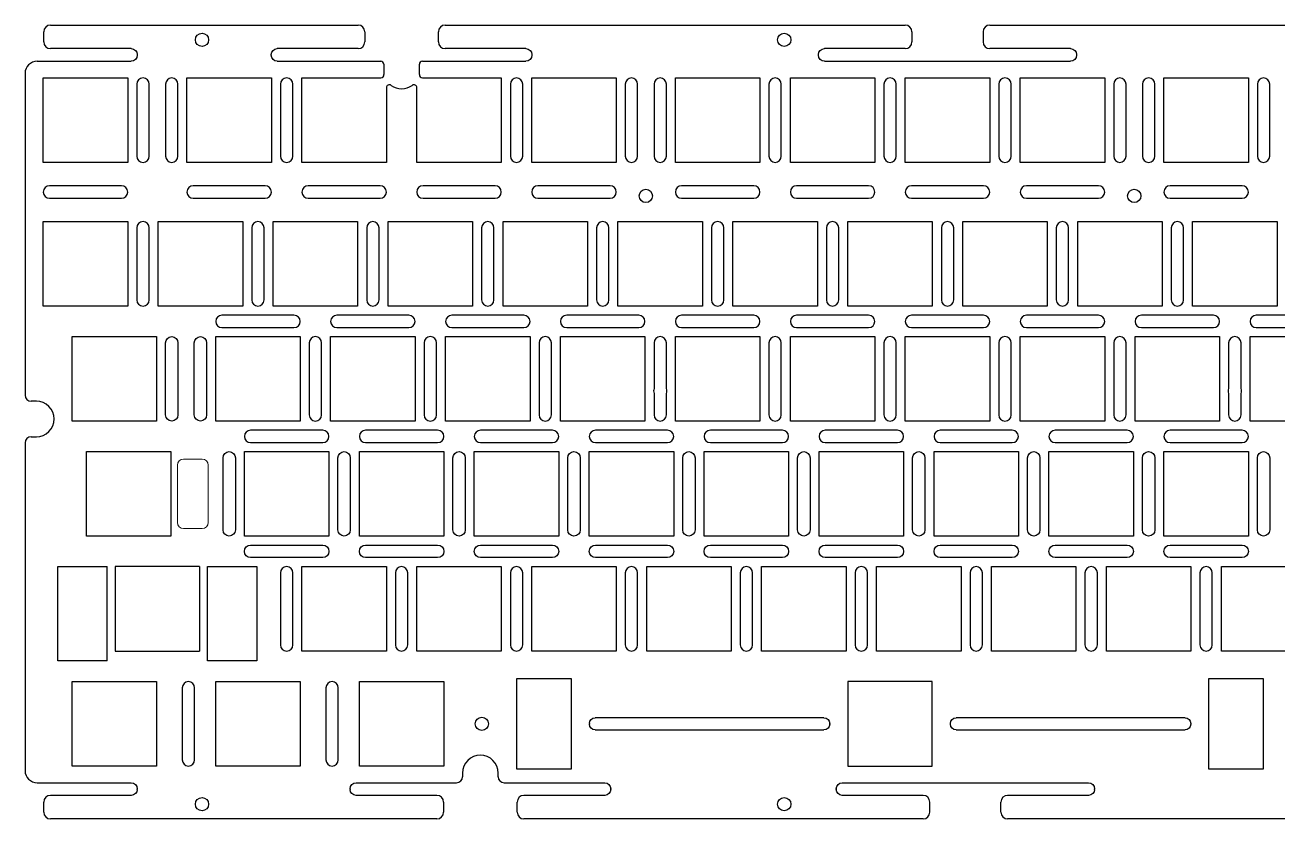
# Model space of a CAD drawing. Header units: millimetres. Extents: x 232 to 1078, y -277 to 130.
# Drawn here: x 728.2 to 935.9, y -59.4 to 72.1 of the extents above; entities that cross this region are included whole.
import ezdxf

# ---------------------------------------------------------------- set-up
doc = ezdxf.new("R2010")
doc.units = ezdxf.units.MM
doc.layers.add('1', color=7, linetype='Continuous')
doc.layers.add('40', color=7, linetype='Continuous')

msp = doc.modelspace()

# ---------------------------------------------------------------- linework, layer by layer
at = {"layer": '1', "color": 0}
for p, q in [((731.28346, 69.31322), (731.28346, 71.01322)), ((732.38346, 72.11322), (783.39533, 72.11322)), ((784.49533, 71.01322), (784.49533, 69.31322)), ((796.69536, 69.31322), (796.69536, 71.01322)), ((797.79536, 72.11322), (874.08292, 72.11322)), ((875.18292, 71.01322), (875.18292, 69.31322)), ((886.98292, 71.01322), (886.98292, 69.31322)), ((888.08292, 72.11322), (964.37048, 72.11322)), ((745.78346, 68.21322), (732.38346, 68.21322)), ((746.78346, 67.21322), (746.78346, 67.11322)), ((768.99533, 67.11322), (768.99533, 67.21322)), ((783.39533, 68.21322), (769.99533, 68.21322)), ((811.19536, 68.21322), (797.79536, 68.21322)), ((812.19536, 67.21322), (812.19536, 67.11322)), ((859.68292, 67.11322), (859.68292, 67.21322)), ((874.08292, 68.21322), (860.68292, 68.21322)), ((901.48292, 68.21322), (888.08292, 68.21322)), ((902.48292, 67.21322), (902.48292, 67.11322)), ((730.18351, 66.11322), (745.78346, 66.11322)), ((769.99533, 66.11322), (787.14533, 66.11322)), ((787.64533, 65.61322), (787.64533, 64.11422)), ((793.54533, 64.11422), (793.54533, 65.61322)), ((794.04533, 66.11322), (811.19536, 66.11322)), ((860.68292, 66.11322), (901.48292, 66.11322)), ((728.18351, 64.11322), (728.18351, 10.80666)), ((731.20807, 49.36322), (731.20807, 63.36322)), ((731.20807, 63.36322), (745.20762, 63.36322)), ((745.20762, 63.36322), (745.20762, 49.36322)), ((746.70791, 62.33742), (746.70791, 50.38822)), ((748.75791, 50.38822), (748.75791, 62.33742)), ((751.47034, 62.33742), (751.47034, 50.38822)), ((753.52034, 50.38822), (753.52034, 62.33742)), ((755.02062, 63.36322), (769.01992, 63.36322)), ((755.02062, 49.36322), (755.02062, 63.36322)), ((769.01992, 63.36322), (769.01992, 49.36322)), ((770.52033, 62.33742), (770.52033, 50.38822)), ((772.57033, 50.38822), (772.57033, 62.33742)), ((774.07062, 63.36322), (787.15447, 63.36322)), ((774.07062, 49.36322), (774.07062, 63.36322)), ((794.03619, 63.36322), (807.11992, 63.36322)), ((807.11992, 63.36322), (807.11992, 49.36322)), ((808.62033, 62.33742), (808.62033, 50.38822)), ((810.67033, 50.38822), (810.67033, 62.33742)), ((812.17062, 49.36322), (812.17062, 63.36322)), ((812.17062, 63.36322), (826.16992, 63.36322)), ((826.16992, 63.36322), (826.16992, 49.36322)), ((827.67033, 62.33742), (827.67033, 50.38822)), ((829.72033, 50.38822), (829.72033, 62.33742)), ((832.43276, 62.33742), (832.43276, 50.38822)), ((834.48276, 50.38822), (834.48276, 62.33742)), ((835.98342, 49.36322), (835.98342, 63.36322)), ((835.98342, 63.36322), (849.98242, 63.36322)), ((849.98242, 63.36322), (849.98242, 49.36322)), ((851.48298, 62.33742), (851.48298, 50.38822)), ((853.53298, 50.38822), (853.53298, 62.33742)), ((855.03342, 63.36322), (869.03242, 63.36322)), ((855.03342, 49.36322), (855.03342, 63.36322)), ((869.03242, 63.36322), (869.03242, 49.36322)), ((870.53298, 62.33742), (870.53298, 50.38822)), ((872.58298, 50.38822), (872.58298, 62.33742)), ((874.08342, 63.36322), (888.08242, 63.36322)), ((874.08342, 49.36322), (874.08342, 63.36322)), ((888.08242, 63.36322), (888.08242, 49.36322)), ((889.58298, 62.33742), (889.58298, 50.38822)), ((891.63298, 50.38822), (891.63298, 62.33742)), ((893.13342, 63.36322), (907.13242, 63.36322)), ((893.13342, 49.36322), (893.13342, 63.36322)), ((907.13242, 63.36322), (907.13242, 49.36322)), ((908.63298, 62.33742), (908.63298, 50.38822)), ((910.68298, 50.38822), (910.68298, 62.33742)), ((913.39541, 62.33742), (913.39541, 50.38822)), ((915.44541, 50.38822), (915.44541, 62.33742)), ((916.94542, 49.36322), (916.94542, 63.36322)), ((916.94542, 63.36322), (930.94542, 63.36322)), ((930.94542, 63.36322), (930.94542, 49.36322)), ((932.44548, 62.33742), (932.44548, 50.38822)), ((934.49548, 50.38822), (934.49548, 62.33742)), ((788.06992, 61.72133), (788.06992, 49.36322)), ((793.12062, 49.36322), (793.12062, 61.72124)), ((745.20762, 49.36322), (731.20807, 49.36322)), ((769.01992, 49.36322), (755.02062, 49.36322)), ((788.06992, 49.36322), (774.07062, 49.36322)), ((807.11992, 49.36322), (793.12062, 49.36322)), ((826.16992, 49.36322), (812.17062, 49.36322)), ((849.98242, 49.36322), (835.98342, 49.36322)), ((869.03242, 49.36322), (855.03342, 49.36322)), ((888.08242, 49.36322), (874.08342, 49.36322)), ((907.13242, 49.36322), (893.13342, 49.36322)), ((930.94542, 49.36322), (916.94542, 49.36322)), ((744.18246, 45.48242), (732.23326, 45.48242)), ((767.99488, 45.48242), (756.04568, 45.48242)), ((787.04488, 45.48242), (775.09568, 45.48242)), ((806.09488, 45.48242), (794.14568, 45.48242)), ((825.14488, 45.48242), (813.19568, 45.48242)), ((848.95753, 45.48242), (837.00833, 45.48242)), ((868.00753, 45.48242), (856.05833, 45.48242)), ((887.05753, 45.48242), (875.10833, 45.48242)), ((906.10753, 45.48242), (894.15833, 45.48242)), ((929.92003, 45.48242), (917.97083, 45.48242)), ((732.23326, 43.43242), (744.18246, 43.43242)), ((756.04568, 43.43242), (767.99488, 43.43242)), ((775.09568, 43.43242), (787.04488, 43.43242)), ((794.14568, 43.43242), (806.09488, 43.43242)), ((813.19568, 43.43242), (825.14488, 43.43242)), ((837.00833, 43.43242), (848.95753, 43.43242)), ((856.05833, 43.43242), (868.00753, 43.43242)), ((875.10833, 43.43242), (887.05753, 43.43242)), ((894.15833, 43.43242), (906.10753, 43.43242)), ((917.97083, 43.43242), (929.92003, 43.43242)), ((731.20807, 39.55162), (745.20762, 39.55162)), ((731.20807, 25.55092), (731.20807, 39.55162)), ((745.20762, 39.55162), (745.20762, 25.55092)), ((750.25812, 25.55092), (750.25812, 39.55162)), ((750.25812, 39.55162), (764.25742, 39.55162)), ((764.25742, 39.55162), (764.25742, 25.55092)), ((769.30812, 25.55092), (769.30812, 39.55162)), ((769.30812, 39.55162), (783.30742, 39.55162)), ((783.30742, 39.55162), (783.30742, 25.55092)), ((788.35812, 25.55092), (788.35812, 39.55162)), ((788.35812, 39.55162), (802.35742, 39.55162)), ((802.35742, 39.55162), (802.35742, 25.55092)), ((807.40812, 39.55162), (821.40742, 39.55162)), ((807.40812, 25.55092), (807.40812, 39.55162)), ((821.40742, 39.55162), (821.40742, 25.55092)), ((826.45672, 39.55162), (840.45742, 39.55162)), ((826.45672, 25.55092), (826.45672, 39.55162)), ((840.45742, 39.55162), (840.45742, 25.55092)), ((845.50642, 25.55092), (845.50642, 39.55162)), ((845.50642, 39.55162), (859.50742, 39.55162)), ((859.50742, 39.55162), (859.50742, 25.55092)), ((864.55842, 25.55092), (864.55842, 39.55162)), ((864.55842, 39.55162), (878.55742, 39.55162)), ((878.55742, 39.55162), (878.55742, 25.55092)), ((883.60842, 25.55092), (883.60842, 39.55162)), ((883.60842, 39.55162), (897.60742, 39.55162)), ((897.60742, 39.55162), (897.60742, 25.55092)), ((902.65842, 39.55162), (916.65742, 39.55162)), ((902.65842, 25.55092), (902.65842, 39.55162)), ((916.65742, 39.55162), (916.65742, 25.55092)), ((921.70842, 25.55092), (921.70842, 39.55162)), ((921.70842, 39.55162), (935.70742, 39.55162)), ((935.70742, 39.55162), (935.70742, 25.55092)), ((746.70816, 38.52512), (746.70816, 26.57592)), ((748.75816, 26.57592), (748.75816, 38.52512)), ((765.75783, 38.52512), (765.75783, 26.57592)), ((767.80783, 26.57592), (767.80783, 38.52512)), ((784.80788, 38.52512), (784.80788, 26.57592)), ((786.85788, 26.57592), (786.85788, 38.52512)), ((803.85793, 38.52512), (803.85793, 26.57592)), ((805.90793, 26.57592), (805.90793, 38.52512)), ((822.90808, 38.52512), (822.90808, 26.57592)), ((824.95808, 26.57592), (824.95808, 38.52512)), ((841.95803, 38.52512), (841.95803, 26.57592)), ((844.00803, 26.57592), (844.00803, 38.52512)), ((861.00808, 38.52512), (861.00808, 26.57592)), ((863.05808, 26.57592), (863.05808, 38.52512)), ((880.05813, 38.52512), (880.05813, 26.57592)), ((882.10813, 26.57592), (882.10813, 38.52512)), ((899.10818, 38.52512), (899.10818, 26.57592)), ((901.15818, 26.57592), (901.15818, 38.52512)), ((918.15823, 38.52512), (918.15823, 26.57592)), ((920.20823, 26.57592), (920.20823, 38.52512)), ((745.20762, 25.55092), (731.20807, 25.55092)), ((764.25742, 25.55092), (750.25812, 25.55092)), ((783.30742, 25.55092), (769.30812, 25.55092)), ((802.35742, 25.55092), (788.35812, 25.55092)), ((821.40742, 25.55092), (807.40812, 25.55092)), ((840.45742, 25.55092), (826.45672, 25.55092)), ((859.50742, 25.55092), (845.50642, 25.55092)), ((878.55742, 25.55092), (864.55842, 25.55092)), ((897.60742, 25.55092), (883.60842, 25.55092)), ((916.65742, 25.55092), (902.65842, 25.55092)), ((935.70742, 25.55092), (921.70842, 25.55092)), ((772.75738, 24.05012), (760.80818, 24.05012)), ((791.80743, 24.05012), (779.85823, 24.05012)), ((810.85748, 24.05012), (798.90828, 24.05012)), ((829.90753, 24.05012), (817.95833, 24.05012)), ((848.95758, 24.05012), (837.00838, 24.05012)), ((868.00763, 24.05012), (856.05843, 24.05012)), ((887.05768, 24.05012), (875.10848, 24.05012)), ((906.10773, 24.05012), (894.15853, 24.05012)), ((925.15778, 24.05012), (913.20858, 24.05012)), ((944.20783, 24.05012), (932.25863, 24.05012)), ((760.80818, 22.00012), (772.75738, 22.00012)), ((779.85823, 22.00012), (791.80743, 22.00012)), ((798.90828, 22.00012), (810.85748, 22.00012)), ((817.95833, 22.00012), (829.90753, 22.00012)), ((837.00838, 22.00012), (848.95758, 22.00012)), ((856.05843, 22.00012), (868.00763, 22.00012)), ((875.10848, 22.00012), (887.05768, 22.00012)), ((894.15853, 22.00012), (906.10773, 22.00012)), ((913.20858, 22.00012), (925.15778, 22.00012)), ((932.25863, 22.00012), (944.20783, 22.00012)), ((735.97058, 6.50092), (735.97058, 20.50162)), ((735.97058, 20.50162), (749.97012, 20.50162)), ((749.97012, 20.50162), (749.97012, 6.50092)), ((751.47043, 7.52592), (751.47043, 19.47512)), ((753.52043, 19.47512), (753.52043, 7.52592)), ((756.23273, 7.52592), (756.23273, 19.47512)), ((758.28273, 19.47512), (758.28273, 7.52592)), ((759.78312, 20.50162), (773.78242, 20.50162)), ((759.78312, 6.50092), (759.78312, 20.50162)), ((773.78242, 20.50162), (773.78242, 6.50092)), ((775.28283, 19.47512), (775.28283, 7.52592)), ((777.33283, 7.52592), (777.33283, 19.47512)), ((778.83312, 20.50162), (792.83242, 20.50162)), ((778.83312, 6.50092), (778.83312, 20.50162)), ((792.83242, 20.50162), (792.83242, 6.50092)), ((794.33288, 19.47512), (794.33288, 7.52592)), ((796.38288, 7.52592), (796.38288, 19.47512)), ((797.88312, 20.50162), (811.88242, 20.50162)), ((797.88312, 6.50092), (797.88312, 20.50162)), ((811.88242, 20.50162), (811.88242, 6.50092)), ((813.38293, 19.47512), (813.38293, 7.52592)), ((815.43293, 7.52592), (815.43293, 19.47512)), ((816.93312, 20.50162), (830.93242, 20.50162)), ((816.93312, 6.50092), (816.93312, 20.50162)), ((830.93242, 20.50162), (830.93242, 6.50092)), ((832.43298, 19.47512), (832.43298, 11.89932)), ((834.48298, 11.90025), (834.48298, 19.47512)), ((835.98342, 6.50092), (835.98342, 20.50162)), ((835.98342, 20.50162), (849.98242, 20.50162)), ((849.98242, 20.50162), (849.98242, 6.50092)), ((851.48303, 19.47512), (851.48303, 7.52592)), ((853.53303, 7.52592), (853.53303, 19.47512)), ((855.03342, 20.50162), (869.03242, 20.50162)), ((855.03342, 6.50092), (855.03342, 20.50162)), ((869.03242, 20.50162), (869.03242, 6.50092)), ((870.53308, 19.47512), (870.53308, 7.52592)), ((872.58308, 7.52592), (872.58308, 19.47512)), ((874.08342, 6.50092), (874.08342, 20.50162)), ((874.08342, 20.50162), (888.08242, 20.50162)), ((888.08242, 20.50162), (888.08242, 6.50092)), ((889.58313, 19.47512), (889.58313, 7.52592)), ((891.63313, 7.52592), (891.63313, 19.47512)), ((893.13342, 20.50162), (907.13242, 20.50162)), ((893.13342, 6.50092), (893.13342, 20.50162)), ((907.13242, 20.50162), (907.13242, 6.50092)), ((908.63318, 19.47512), (908.63318, 7.52592)), ((910.68318, 7.52592), (910.68318, 19.47512)), ((912.18342, 6.50092), (912.18342, 20.50162)), ((912.18342, 20.50162), (926.18242, 20.50162)), ((926.18242, 20.50162), (926.18242, 6.50092)), ((927.68323, 19.47512), (927.68323, 11.90009)), ((929.73323, 11.89948), (929.73323, 19.47512)), ((931.23342, 20.50162), (945.23242, 20.50162)), ((931.23342, 6.50092), (931.23342, 20.50162)), ((832.43298, 11.10181), (832.43298, 7.52592)), ((834.48298, 7.52592), (834.48298, 11.10089)), ((927.68323, 11.10104), (927.68323, 7.52592)), ((929.73323, 7.52592), (929.73323, 11.10166)), ((730.05988, 9.80666), (729.18351, 9.80666)), ((749.97012, 6.50092), (735.97058, 6.50092)), ((773.78242, 6.50092), (759.78312, 6.50092)), ((792.83242, 6.50092), (778.83312, 6.50092)), ((811.88242, 6.50092), (797.88312, 6.50092)), ((830.93242, 6.50092), (816.93312, 6.50092)), ((849.98242, 6.50092), (835.98342, 6.50092)), ((869.03242, 6.50092), (855.03342, 6.50092)), ((888.08242, 6.50092), (874.08342, 6.50092)), ((907.13242, 6.50092), (893.13342, 6.50092)), ((926.18242, 6.50092), (912.18342, 6.50092)), ((945.23242, 6.50092), (931.23342, 6.50092)), ((777.51923, 5.00012), (765.57003, 5.00012)), ((796.56923, 5.00012), (784.62003, 5.00012)), ((815.61923, 5.00012), (803.67003, 5.00012)), ((834.66923, 5.00012), (822.72003, 5.00012)), ((853.71923, 5.00012), (841.77003, 5.00012)), ((872.76923, 5.00012), (860.82003, 5.00012)), ((891.81923, 5.00012), (879.87003, 5.00012)), ((910.86923, 5.00012), (898.92003, 5.00012)), ((929.91923, 5.00012), (917.97003, 5.00012)), ((728.18351, 2.90666), (728.18351, -51.39913)), ((729.18351, 3.90666), (730.05988, 3.90666)), ((765.57003, 2.95012), (777.51923, 2.95012)), ((784.62003, 2.95012), (796.56923, 2.95012)), ((803.67003, 2.95012), (815.61923, 2.95012)), ((822.72003, 2.95012), (834.66923, 2.95012)), ((841.77003, 2.95012), (853.71923, 2.95012)), ((860.82003, 2.95012), (872.76923, 2.95012)), ((879.87003, 2.95012), (891.81923, 2.95012)), ((898.92003, 2.95012), (910.86923, 2.95012)), ((917.97003, 2.95012), (929.91923, 2.95012)), ((738.35045, 1.45162), (752.35132, 1.45162)), ((738.35045, -12.54908), (738.35045, 1.45162)), ((752.35132, 1.45162), (752.35132, -12.54908)), ((760.99458, -11.52408), (760.99458, 0.42512)), ((763.04458, 0.42512), (763.04458, -11.52408)), ((764.54562, -12.54908), (764.54562, 1.45162)), ((764.54562, 1.45162), (778.54492, 1.45162)), ((778.54492, 1.45162), (778.54492, -12.54908)), ((780.04468, -11.52408), (780.04468, 0.42512)), ((782.09468, 0.42512), (782.09468, -11.52408)), ((783.59562, -12.54908), (783.59562, 1.45162)), ((783.59562, 1.45162), (797.59492, 1.45162)), ((797.59492, 1.45162), (797.59492, -12.54908)), ((799.09468, -11.52408), (799.09468, 0.42512)), ((801.14468, 0.42512), (801.14468, -11.52408)), ((802.64562, 1.45162), (816.64492, 1.45162)), ((802.64562, -12.54908), (802.64562, 1.45162)), ((816.64492, 1.45162), (816.64492, -12.54908)), ((818.14468, -11.52408), (818.14468, 0.42512)), ((820.19468, 0.42512), (820.19468, -11.52408)), ((821.69562, -12.54908), (821.69562, 1.45162)), ((821.69562, 1.45162), (835.69542, 1.45162)), ((835.69542, 1.45162), (835.69542, -12.54908)), ((837.19468, -11.52408), (837.19468, 0.42512)), ((839.24468, 0.42512), (839.24468, -11.52408)), ((840.74542, 1.45162), (854.74542, 1.45162)), ((840.74542, -12.54908), (840.74542, 1.45162)), ((854.74542, 1.45162), (854.74542, -12.54908)), ((856.24468, -11.52408), (856.24468, 0.42512)), ((858.29468, 0.42512), (858.29468, -11.52408)), ((859.79542, 1.45162), (873.79542, 1.45162)), ((859.79542, -12.54908), (859.79542, 1.45162)), ((873.79542, 1.45162), (873.79542, -12.54908)), ((875.29468, -11.52408), (875.29468, 0.42512)), ((877.34468, 0.42512), (877.34468, -11.52408)), ((878.84542, -12.54908), (878.84542, 1.45162)), ((878.84542, 1.45162), (892.84542, 1.45162)), ((892.84542, 1.45162), (892.84542, -12.54908)), ((894.34468, -11.52408), (894.34468, 0.42512)), ((896.39468, 0.42512), (896.39468, -11.52408)), ((897.89542, -12.54908), (897.89542, 1.45162)), ((897.89542, 1.45162), (911.89542, 1.45162)), ((911.89542, 1.45162), (911.89542, -12.54908)), ((913.39468, -11.52408), (913.39468, 0.42512)), ((915.44468, 0.42512), (915.44468, -11.52408)), ((916.94542, -12.54908), (916.94542, 1.45162)), ((916.94542, 1.45162), (930.94542, 1.45162)), ((930.94542, 1.45162), (930.94542, -12.54908)), ((932.44468, -11.52408), (932.44468, 0.42512)), ((934.49468, 0.42512), (934.49468, -11.52408)), ((752.35132, -12.54908), (738.35045, -12.54908)), ((778.54492, -12.54908), (764.54562, -12.54908)), ((765.57003, -14.04908), (777.51923, -14.04908)), ((797.59492, -12.54908), (783.59562, -12.54908)), ((784.62003, -14.04908), (796.56923, -14.04908)), ((816.64492, -12.54908), (802.64562, -12.54908)), ((803.67003, -14.04908), (815.61923, -14.04908)), ((835.69542, -12.54908), (821.69562, -12.54908)), ((822.72003, -14.04908), (834.66923, -14.04908)), ((854.74542, -12.54908), (840.74542, -12.54908)), ((841.77003, -14.04908), (853.71923, -14.04908)), ((873.79542, -12.54908), (859.79542, -12.54908)), ((860.82003, -14.04908), (872.76923, -14.04908)), ((892.84542, -12.54908), (878.84542, -12.54908)), ((879.87003, -14.04908), (891.81923, -14.04908)), ((911.89542, -12.54908), (897.89542, -12.54908)), ((898.92003, -14.04908), (910.86923, -14.04908)), ((930.94542, -12.54908), (916.94542, -12.54908)), ((917.97003, -14.04908), (929.91923, -14.04908)), ((777.51923, -16.09908), (765.57003, -16.09908)), ((796.56923, -16.09908), (784.62003, -16.09908)), ((815.61923, -16.09908), (803.67003, -16.09908)), ((834.66923, -16.09908), (822.72003, -16.09908)), ((853.71923, -16.09908), (841.77003, -16.09908)), ((872.76923, -16.09908), (860.82003, -16.09908)), ((891.81923, -16.09908), (879.87003, -16.09908)), ((910.86923, -16.09908), (898.92003, -16.09908)), ((929.91923, -16.09908), (917.97003, -16.09908)), ((733.61298, -17.59988), (741.81298, -17.59988)), ((733.61298, -33.19918), (733.61298, -17.59988)), ((741.81298, -33.19918), (741.81298, -17.59988)), ((743.11298, -17.59988), (743.11298, -31.59918)), ((743.11298, -17.59988), (743.11432, -17.59988)), ((743.11432, -17.59838), (743.11432, -17.59988)), ((757.11382, -17.59838), (743.11432, -17.59838)), ((757.11382, -17.59988), (757.11382, -17.59838)), ((757.11382, -17.59988), (757.11398, -17.59988)), ((757.11398, -17.59988), (757.11398, -31.59918)), ((758.41398, -17.59988), (766.61398, -17.59988)), ((758.41398, -33.19918), (758.41398, -17.59988)), ((766.61398, -17.59988), (766.61398, -33.19918)), ((770.51968, -18.62493), (770.51968, -30.57413)), ((772.56968, -30.57413), (772.56968, -18.62493)), ((774.07062, -31.59918), (774.07062, -17.59838)), ((774.07062, -17.59838), (788.06992, -17.59838)), ((788.06992, -17.59838), (788.06992, -31.59918)), ((789.56968, -18.62498), (789.56968, -30.57418)), ((791.61968, -30.57418), (791.61968, -18.62498)), ((793.12062, -31.59918), (793.12062, -17.59838)), ((793.12062, -17.59838), (807.11992, -17.59838)), ((807.11992, -17.59838), (807.11992, -31.59918)), ((808.61968, -18.62503), (808.61968, -30.57423)), ((810.66968, -30.57423), (810.66968, -18.62503)), ((812.17062, -17.59838), (826.16992, -17.59838)), ((812.17062, -31.59918), (812.17062, -17.59838)), ((826.16992, -17.59838), (826.16992, -31.59918)), ((827.66968, -18.62508), (827.66968, -30.57428)), ((829.71968, -30.57428), (829.71968, -18.62508)), ((831.22042, -31.59918), (831.22042, -17.59838)), ((831.22042, -17.59838), (845.22042, -17.59838)), ((845.22042, -17.59838), (845.22042, -31.59918)), ((846.71968, -18.62513), (846.71968, -30.57433)), ((848.76968, -30.57433), (848.76968, -18.62513)), ((850.27042, -31.59918), (850.27042, -17.59838)), ((850.27042, -17.59838), (864.27042, -17.59838)), ((864.27042, -17.59838), (864.27042, -31.59918)), ((865.76968, -18.62518), (865.76968, -30.57438)), ((867.81968, -30.57438), (867.81968, -18.62518)), ((869.32042, -31.59918), (869.32042, -17.59838)), ((869.32042, -17.59838), (883.32042, -17.59838)), ((883.32042, -17.59838), (883.32042, -31.59918)), ((884.81968, -18.62523), (884.81968, -30.57443)), ((886.86968, -30.57443), (886.86968, -18.62523)), ((888.37042, -31.59918), (888.37042, -17.59838)), ((888.37042, -17.59838), (902.37042, -17.59838)), ((902.37042, -17.59838), (902.37042, -31.59918)), ((903.86968, -18.62528), (903.86968, -30.57448)), ((905.91968, -30.57448), (905.91968, -18.62528)), ((907.42042, -17.59838), (921.42042, -17.59838)), ((907.42042, -31.59918), (907.42042, -17.59838)), ((921.42042, -17.59838), (921.42042, -31.59918)), ((922.91968, -18.62533), (922.91968, -30.57453)), ((924.96968, -30.57453), (924.96968, -18.62533)), ((926.47042, -17.59838), (940.47042, -17.59838)), ((926.47042, -31.59918), (926.47042, -17.59838)), ((741.81298, -33.19918), (733.61298, -33.19918)), ((743.11298, -31.59918), (757.11398, -31.59918)), ((766.61398, -33.19918), (758.41398, -33.19918)), ((788.06992, -31.59918), (774.07062, -31.59918)), ((807.11992, -31.59918), (793.12062, -31.59918)), ((826.16992, -31.59918), (812.17062, -31.59918)), ((845.22042, -31.59918), (831.22042, -31.59918)), ((864.27042, -31.59918), (850.27042, -31.59918)), ((883.32042, -31.59918), (869.32042, -31.59918)), ((902.37042, -31.59918), (888.37042, -31.59918)), ((921.42042, -31.59918), (907.42042, -31.59918)), ((940.47042, -31.59918), (926.47042, -31.59918)), ((735.97058, -50.64913), (735.97058, -36.64828)), ((735.97058, -36.64828), (749.97012, -36.64828)), ((749.97012, -36.64828), (749.97012, -50.64913)), ((759.78312, -50.64913), (759.78312, -36.64828)), ((759.78312, -36.64828), (773.78242, -36.64828)), ((773.78242, -36.64828), (773.78242, -50.64913)), ((783.59562, -36.64828), (797.59492, -36.64828)), ((783.59562, -50.64913), (783.59562, -36.64828)), ((797.59492, -36.64828), (797.59492, -50.64913)), ((809.71697, -36.15426), (818.71697, -36.15426)), ((809.71697, -51.16716), (809.71697, -36.15426)), ((818.71697, -36.15426), (818.71697, -51.16716)), ((878.55742, -36.64828), (864.55842, -36.64828)), ((864.55842, -36.64828), (864.55842, -50.64913)), ((878.55742, -50.64913), (878.55742, -36.64828)), ((924.39877, -41.34878), (924.39877, -36.15426)), ((924.39877, -36.15426), (933.39877, -36.15426)), ((933.39877, -36.15426), (933.39877, -51.16716)), ((754.23356, -37.67488), (754.23356, -49.62408)), ((756.28356, -49.62408), (756.28356, -37.67488)), ((778.04598, -37.67488), (778.04598, -49.62408)), ((780.09598, -49.62408), (780.09598, -37.67488)), ((924.39887, -41.34878), (924.39877, -41.34878)), ((924.39887, -45.94866), (924.39887, -41.34878)), ((821.71697, -43.59878), (821.71697, -43.69866)), ((860.60842, -42.64878), (822.66697, -42.64878)), ((861.55842, -43.69866), (861.55842, -43.59878)), ((881.55742, -43.69866), (881.55742, -43.59878)), ((920.44887, -42.64878), (882.50742, -42.64878)), ((921.39887, -43.59878), (921.39887, -43.69866)), ((822.66697, -44.64866), (860.60842, -44.64866)), ((882.50742, -44.64866), (920.44887, -44.64866)), ((924.39877, -51.16716), (924.39877, -45.94866)), ((924.39877, -45.94866), (924.39887, -45.94866)), ((749.97012, -50.64913), (735.97058, -50.64913)), ((773.78242, -50.64913), (759.78312, -50.64913)), ((797.59492, -50.64913), (783.59562, -50.64913)), ((800.70597, -51.80091), (800.70597, -52.39913)), ((806.60597, -52.39913), (806.60597, -51.80091)), ((818.71697, -51.16716), (809.71697, -51.16716)), ((864.55842, -50.64913), (878.55742, -50.64913)), ((933.39877, -51.16716), (924.39877, -51.16716)), ((730.18351, -53.39913), (745.78346, -53.39913)), ((783.05596, -53.39913), (799.70597, -53.39913)), ((807.60597, -53.39913), (824.25596, -53.39913)), ((863.64145, -53.39913), (904.44145, -53.39913)), ((745.78346, -55.49913), (732.38346, -55.49913)), ((746.78346, -54.49913), (746.78346, -54.39913)), ((782.05596, -54.39913), (782.05596, -54.49913)), ((796.45596, -55.49913), (783.05596, -55.49913)), ((824.25596, -55.49913), (810.85596, -55.49913)), ((825.25596, -54.49913), (825.25596, -54.39913)), ((862.64145, -54.39913), (862.64145, -54.49913)), ((877.04145, -55.49913), (863.64145, -55.49913)), ((904.44145, -55.49913), (891.04145, -55.49913)), ((905.44145, -54.49913), (905.44145, -54.39913)), ((731.28346, -58.29918), (731.28346, -56.59913)), ((797.55596, -56.59913), (797.55596, -58.29918)), ((809.75596, -58.29918), (809.75596, -56.59913)), ((878.14145, -58.29918), (878.14145, -56.59913)), ((889.94145, -58.29918), (889.94145, -56.59913)), ((796.45596, -59.39918), (732.38346, -59.39918)), ((877.04145, -59.39918), (810.85596, -59.39918)), ((957.22693, -59.39918), (891.04145, -59.39918))]:
    msp.add_line(p, q, dxfattribs=at)
for centre in [(757.51588, 69.66322), (854.01588, 69.66322), (831.07667, 43.80742), (912.03917, 43.80742), (803.90152, -43.64871), (757.51588, -56.94918), (854.01588, -56.94918)]:
    msp.add_circle(centre, 1.1, dxfattribs=at)
for centre, radius, start, end in [((732.38346, 71.01322), 1.1, 90, 180), ((783.39533, 71.01322), 1.1, 0, 90), ((797.79536, 71.01322), 1.1, 90, 180), ((874.08292, 71.01322), 1.1, 0, 90), ((888.08292, 71.01322), 1.1, 90, 180), ((732.38346, 69.31322), 1.1, 180, 270), ((783.39533, 69.31322), 1.1, 270, 0), ((797.79536, 69.31322), 1.1, 180, 270), ((874.08292, 69.31322), 1.1, 270, 0), ((888.08292, 69.31322), 1.1, 180, 270), ((730.18351, 64.11322), 2, 90, 180), ((787.14533, 65.61322), 0.5, 0, 90), ((794.04533, 65.61322), 0.5, 90, 180), ((747.73291, 62.33742), 1.025, 0, 180), ((752.49534, 62.33742), 1.025, 0, 180), ((771.54533, 62.33742), 1.025, 0, 180), ((787.15447, 63.86322), 0.5, 270, 4.172162), ((790.59533, 64.11422), 2.95, 180, 184.172162), ((794.03619, 63.86322), 0.5, 175.827838, 270), ((790.59533, 64.11422), 2.95, 355.827838, 0), ((809.64533, 62.33742), 1.025, 0, 180), ((828.69533, 62.33742), 1.025, 0, 180), ((833.45776, 62.33742), 1.025, 0, 180), ((852.50798, 62.33742), 1.025, 0, 180), ((871.55798, 62.33742), 1.025, 0, 180), ((890.60798, 62.33742), 1.025, 0, 180), ((909.65798, 62.33742), 1.025, 0, 180), ((914.42041, 62.33742), 1.025, 0, 180), ((933.47048, 62.33742), 1.025, 0, 180), ((788.56992, 61.72133), 0.5, 54.050259, 180), ((790.59533, 64.51422), 2.95, 234.050259, 305.947279), ((792.62062, 61.72124), 0.5, 0, 125.947279), ((747.73291, 50.38822), 1.025, 180, 0), ((752.49534, 50.38822), 1.025, 180, 0), ((771.54533, 50.38822), 1.025, 180, 0), ((809.64533, 50.38822), 1.025, 180, 0), ((828.69533, 50.38822), 1.025, 180, 0), ((833.45776, 50.38822), 1.025, 180, 0), ((852.50798, 50.38822), 1.025, 180, 0), ((871.55798, 50.38822), 1.025, 180, 0), ((890.60798, 50.38822), 1.025, 180, 0), ((909.65798, 50.38822), 1.025, 180, 0), ((914.42041, 50.38822), 1.025, 180, 0), ((933.47048, 50.38822), 1.025, 180, 0), ((732.23326, 44.45742), 1.025, 90, 270), ((744.18246, 44.45742), 1.025, 270, 90), ((756.04568, 44.45742), 1.025, 90, 270), ((767.99488, 44.45742), 1.025, 270, 90), ((775.09568, 44.45742), 1.025, 90, 270), ((787.04488, 44.45742), 1.025, 270, 90), ((794.14568, 44.45742), 1.025, 90, 270), ((806.09488, 44.45742), 1.025, 270, 90), ((813.19568, 44.45742), 1.025, 90, 270), ((825.14488, 44.45742), 1.025, 270, 90), ((837.00833, 44.45742), 1.025, 90, 270), ((848.95753, 44.45742), 1.025, 270, 90), ((856.05833, 44.45742), 1.025, 90, 270), ((868.00753, 44.45742), 1.025, 270, 90), ((875.10833, 44.45742), 1.025, 90, 270), ((887.05753, 44.45742), 1.025, 270, 90), ((894.15833, 44.45742), 1.025, 90, 270), ((906.10753, 44.45742), 1.025, 270, 90), ((917.97083, 44.45742), 1.025, 90, 270), ((929.92003, 44.45742), 1.025, 270, 90), ((747.73316, 38.52512), 1.025, 0, 180), ((766.78283, 38.52512), 1.025, 0, 180), ((785.83288, 38.52512), 1.025, 0, 180), ((804.88293, 38.52512), 1.025, 0, 180), ((823.93308, 38.52512), 1.025, 0, 180), ((842.98303, 38.52512), 1.025, 0, 180), ((862.03308, 38.52512), 1.025, 0, 180), ((881.08313, 38.52512), 1.025, 0, 180), ((900.13318, 38.52512), 1.025, 0, 180), ((919.18323, 38.52512), 1.025, 0, 180), ((747.73316, 26.57592), 1.025, 180, 0), ((766.78283, 26.57592), 1.025, 180, 0), ((785.83288, 26.57592), 1.025, 180, 0), ((804.88293, 26.57592), 1.025, 180, 0), ((823.93308, 26.57592), 1.025, 180, 0), ((842.98303, 26.57592), 1.025, 180, 0), ((862.03308, 26.57592), 1.025, 180, 0), ((881.08313, 26.57592), 1.025, 180, 0), ((900.13318, 26.57592), 1.025, 180, 0), ((919.18323, 26.57592), 1.025, 180, 0), ((760.80818, 23.02512), 1.025, 90, 270), ((772.75738, 23.02512), 1.025, 270, 90), ((779.85823, 23.02512), 1.025, 90, 270), ((791.80743, 23.02512), 1.025, 270, 90), ((798.90828, 23.02512), 1.025, 90, 270), ((810.85748, 23.02512), 1.025, 270, 90), ((817.95833, 23.02512), 1.025, 90, 270), ((829.90753, 23.02512), 1.025, 270, 90), ((837.00838, 23.02512), 1.025, 90, 270), ((848.95758, 23.02512), 1.025, 270, 90), ((856.05843, 23.02512), 1.025, 90, 270), ((868.00763, 23.02512), 1.025, 270, 90), ((875.10848, 23.02512), 1.025, 90, 270), ((887.05768, 23.02512), 1.025, 270, 90), ((894.15853, 23.02512), 1.025, 90, 270), ((906.10773, 23.02512), 1.025, 270, 90), ((913.20858, 23.02512), 1.025, 90, 270), ((925.15778, 23.02512), 1.025, 270, 90), ((932.25863, 23.02512), 1.025, 90, 270), ((776.30783, 19.47512), 1.025, 0, 180), ((795.35788, 19.47512), 1.025, 0, 180), ((814.40793, 19.47512), 1.025, 0, 180), ((833.45798, 19.47512), 1.025, 0, 180), ((852.50803, 19.47512), 1.025, 0, 180), ((871.55808, 19.47512), 1.025, 0, 180), ((890.60813, 19.47512), 1.025, 0, 180), ((909.65818, 19.47512), 1.025, 0, 180), ((928.70823, 19.47512), 1.025, 0, 180), ((729.18351, 10.80666), 1, 180, 270), ((833.45816, 11.50057), 1.1, 158.745882, 201.254118), ((833.45816, 11.50057), 1.1, 338.694215, 21.305785), ((928.70811, 11.50057), 1.1, 158.702818, 201.297182), ((928.70811, 11.50057), 1.1, 338.737263, 21.262737), ((730.05988, 6.85666), 2.95, 270, 90), ((776.30783, 7.52592), 1.025, 180, 0), ((795.35788, 7.52592), 1.025, 180, 0), ((814.40793, 7.52592), 1.025, 180, 0), ((833.45798, 7.52592), 1.025, 180, 0), ((852.50803, 7.52592), 1.025, 180, 0), ((871.55808, 7.52592), 1.025, 180, 0), ((890.60813, 7.52592), 1.025, 180, 0), ((909.65818, 7.52592), 1.025, 180, 0), ((928.70823, 7.52592), 1.025, 180, 0), ((765.57003, 3.97512), 1.025, 90, 270), ((777.51923, 3.97512), 1.025, 270, 90), ((784.62003, 3.97512), 1.025, 90, 270), ((796.56923, 3.97512), 1.025, 270, 90), ((803.67003, 3.97512), 1.025, 90, 270), ((815.61923, 3.97512), 1.025, 270, 90), ((822.72003, 3.97512), 1.025, 90, 270), ((834.66923, 3.97512), 1.025, 270, 90), ((841.77003, 3.97512), 1.025, 90, 270), ((853.71923, 3.97512), 1.025, 270, 90), ((860.82003, 3.97512), 1.025, 90, 270), ((872.76923, 3.97512), 1.025, 270, 90), ((879.87003, 3.97512), 1.025, 90, 270), ((891.81923, 3.97512), 1.025, 270, 90), ((898.92003, 3.97512), 1.025, 90, 270), ((910.86923, 3.97512), 1.025, 270, 90), ((917.97003, 3.97512), 1.025, 90, 270), ((929.91923, 3.97512), 1.025, 270, 90), ((729.18351, 2.90666), 1, 90, 180), ((771.54468, -18.62493), 1.025, 0, 180), ((790.59468, -18.62498), 1.025, 0, 180), ((809.64468, -18.62503), 1.025, 0, 180), ((828.69468, -18.62508), 1.025, 0, 180), ((847.74468, -18.62513), 1.025, 0, 180), ((866.79468, -18.62518), 1.025, 0, 180), ((885.84468, -18.62523), 1.025, 0, 180), ((904.89468, -18.62528), 1.025, 0, 180), ((923.94468, -18.62533), 1.025, 0, 180), ((771.54468, -30.57413), 1.025, 180, 0), ((790.59468, -30.57418), 1.025, 180, 0), ((809.64468, -30.57423), 1.025, 180, 0), ((828.69468, -30.57428), 1.025, 180, 0), ((847.74468, -30.57433), 1.025, 180, 0), ((866.79468, -30.57438), 1.025, 180, 0), ((885.84468, -30.57443), 1.025, 180, 0), ((904.89468, -30.57448), 1.025, 180, 0), ((923.94468, -30.57453), 1.025, 180, 0), ((755.25856, -37.67488), 1.025, 0, 180), ((779.07098, -37.67488), 1.025, 0, 180), ((755.25856, -49.62408), 1.025, 180, 0), ((779.07098, -49.62408), 1.025, 180, 0), ((803.65597, -51.80091), 2.95, 0, 180), ((730.18351, -51.39913), 2, 180, 270), ((799.70597, -52.39913), 1, 270, 0), ((807.60597, -52.39913), 1, 180, 270), ((732.38346, -56.59913), 1.1, 90, 180), ((796.45596, -56.59913), 1.1, 0, 90), ((810.85596, -56.59913), 1.1, 90, 180), ((877.04145, -56.59913), 1.1, 0, 90), ((891.04145, -56.59913), 1.1, 90, 180), ((732.38346, -58.29918), 1.1, 180, 270), ((796.45596, -58.29918), 1.1, 270, 0), ((810.85596, -58.29918), 1.1, 180, 270), ((877.04145, -58.29918), 1.1, 270, 0), ((891.04145, -58.29918), 1.1, 180, 270)]:
    msp.add_arc(centre, radius, start, end, dxfattribs=at)
at = {"layer": '1', "color": 0, "extrusion": (0, 0, -1)}
for centre, radius, start, end in [((-745.78346, 67.21322), 1, 90, 180), ((-745.78346, 67.11322), 1, 180, 270), ((-769.99533, 67.21322), 1, 0, 90), ((-769.99533, 67.11322), 1, 270, 0), ((-811.19536, 67.21322), 1, 90, 180), ((-811.19536, 67.11322), 1, 180, 270), ((-860.68292, 67.21322), 1, 0, 90), ((-860.68292, 67.11322), 1, 270, 0), ((-901.48292, 67.21322), 1, 90, 180), ((-901.48292, 67.11322), 1, 180, 270), ((-752.49543, 19.47512), 1.025, 0, 180), ((-757.25773, 19.47512), 1.025, 0, 180), ((-752.49543, 7.52592), 1.025, 180, 0), ((-757.25773, 7.52592), 1.025, 180, 0), ((-762.01958, 0.42512), 1.025, 0, 180), ((-781.06968, 0.42512), 1.025, 0, 180), ((-800.11968, 0.42512), 1.025, 0, 180), ((-819.16968, 0.42512), 1.025, 0, 180), ((-838.21968, 0.42512), 1.025, 0, 180), ((-857.26968, 0.42512), 1.025, 0, 180), ((-876.31968, 0.42512), 1.025, 0, 180), ((-895.36968, 0.42512), 1.025, 0, 180), ((-914.41968, 0.42512), 1.025, 0, 180), ((-933.46968, 0.42512), 1.025, 0, 180), ((-762.01958, -11.52408), 1.025, 180, 0), ((-781.06968, -11.52408), 1.025, 180, 0), ((-800.11968, -11.52408), 1.025, 180, 0), ((-819.16968, -11.52408), 1.025, 180, 0), ((-838.21968, -11.52408), 1.025, 180, 0), ((-857.26968, -11.52408), 1.025, 180, 0), ((-876.31968, -11.52408), 1.025, 180, 0), ((-895.36968, -11.52408), 1.025, 180, 0), ((-914.41968, -11.52408), 1.025, 180, 0), ((-933.46968, -11.52408), 1.025, 180, 0), ((-765.57003, -15.07408), 1.025, 270, 90), ((-777.51923, -15.07408), 1.025, 90, 270), ((-784.62003, -15.07408), 1.025, 270, 90), ((-796.56923, -15.07408), 1.025, 90, 270), ((-803.67003, -15.07408), 1.025, 270, 90), ((-815.61923, -15.07408), 1.025, 90, 270), ((-822.72003, -15.07408), 1.025, 270, 90), ((-834.66923, -15.07408), 1.025, 90, 270), ((-841.77003, -15.07408), 1.025, 270, 90), ((-853.71923, -15.07408), 1.025, 90, 270), ((-860.82003, -15.07408), 1.025, 270, 90), ((-872.76923, -15.07408), 1.025, 90, 270), ((-879.87003, -15.07408), 1.025, 270, 90), ((-891.81923, -15.07408), 1.025, 90, 270), ((-898.92003, -15.07408), 1.025, 270, 90), ((-910.86923, -15.07408), 1.025, 90, 270), ((-917.97003, -15.07408), 1.025, 270, 90), ((-929.91923, -15.07408), 1.025, 90, 270), ((-822.66697, -43.59878), 0.95, 0, 90), ((-860.60842, -43.59878), 0.95, 90, 180), ((-882.50742, -43.59878), 0.95, 0, 90), ((-920.44887, -43.59878), 0.95, 90, 180), ((-822.66697, -43.69866), 0.95, 270, 0), ((-860.60842, -43.69866), 0.95, 180, 270), ((-882.50742, -43.69866), 0.95, 270, 0), ((-920.44887, -43.69866), 0.95, 180, 270), ((-745.78346, -54.39913), 1, 90, 180), ((-783.05596, -54.39913), 1, 0, 90), ((-824.25596, -54.39913), 1, 90, 180), ((-863.64145, -54.39913), 1, 0, 90), ((-904.44145, -54.39913), 1, 90, 180), ((-745.78346, -54.49913), 1, 180, 270), ((-783.05596, -54.49913), 1, 270, 0), ((-824.25596, -54.49913), 1, 180, 270), ((-863.64145, -54.49913), 1, 270, 0), ((-904.44145, -54.49913), 1, 180, 270)]:
    msp.add_arc(centre, radius, start, end, dxfattribs=at)
at = {"layer": '40', "color": 0, "linetype": 'Continuous', "lineweight": 18}
for p, q in [((757.55142, 0.20033), (754.45142, 0.20033)), ((753.45142, -10.29967), (753.45142, -0.79967)), ((758.55142, -10.29967), (758.55142, -0.79967)), ((758.55142, -0.79967), (758.55142, -10.29967)), ((754.45142, -11.29967), (757.55142, -11.29967))]:
    msp.add_line(p, q, dxfattribs=at)
for centre, start, end in [((754.45142, -0.79967), 90, 180), ((757.55142, -0.79967), 0, 90), ((754.45142, -10.29967), 180, 270), ((757.55142, -10.29967), 270, 0), ((757.55142, -10.29967), 270, 0)]:
    msp.add_arc(centre, 1, start, end, dxfattribs=at)

doc.saveas('drawing.dxf')
